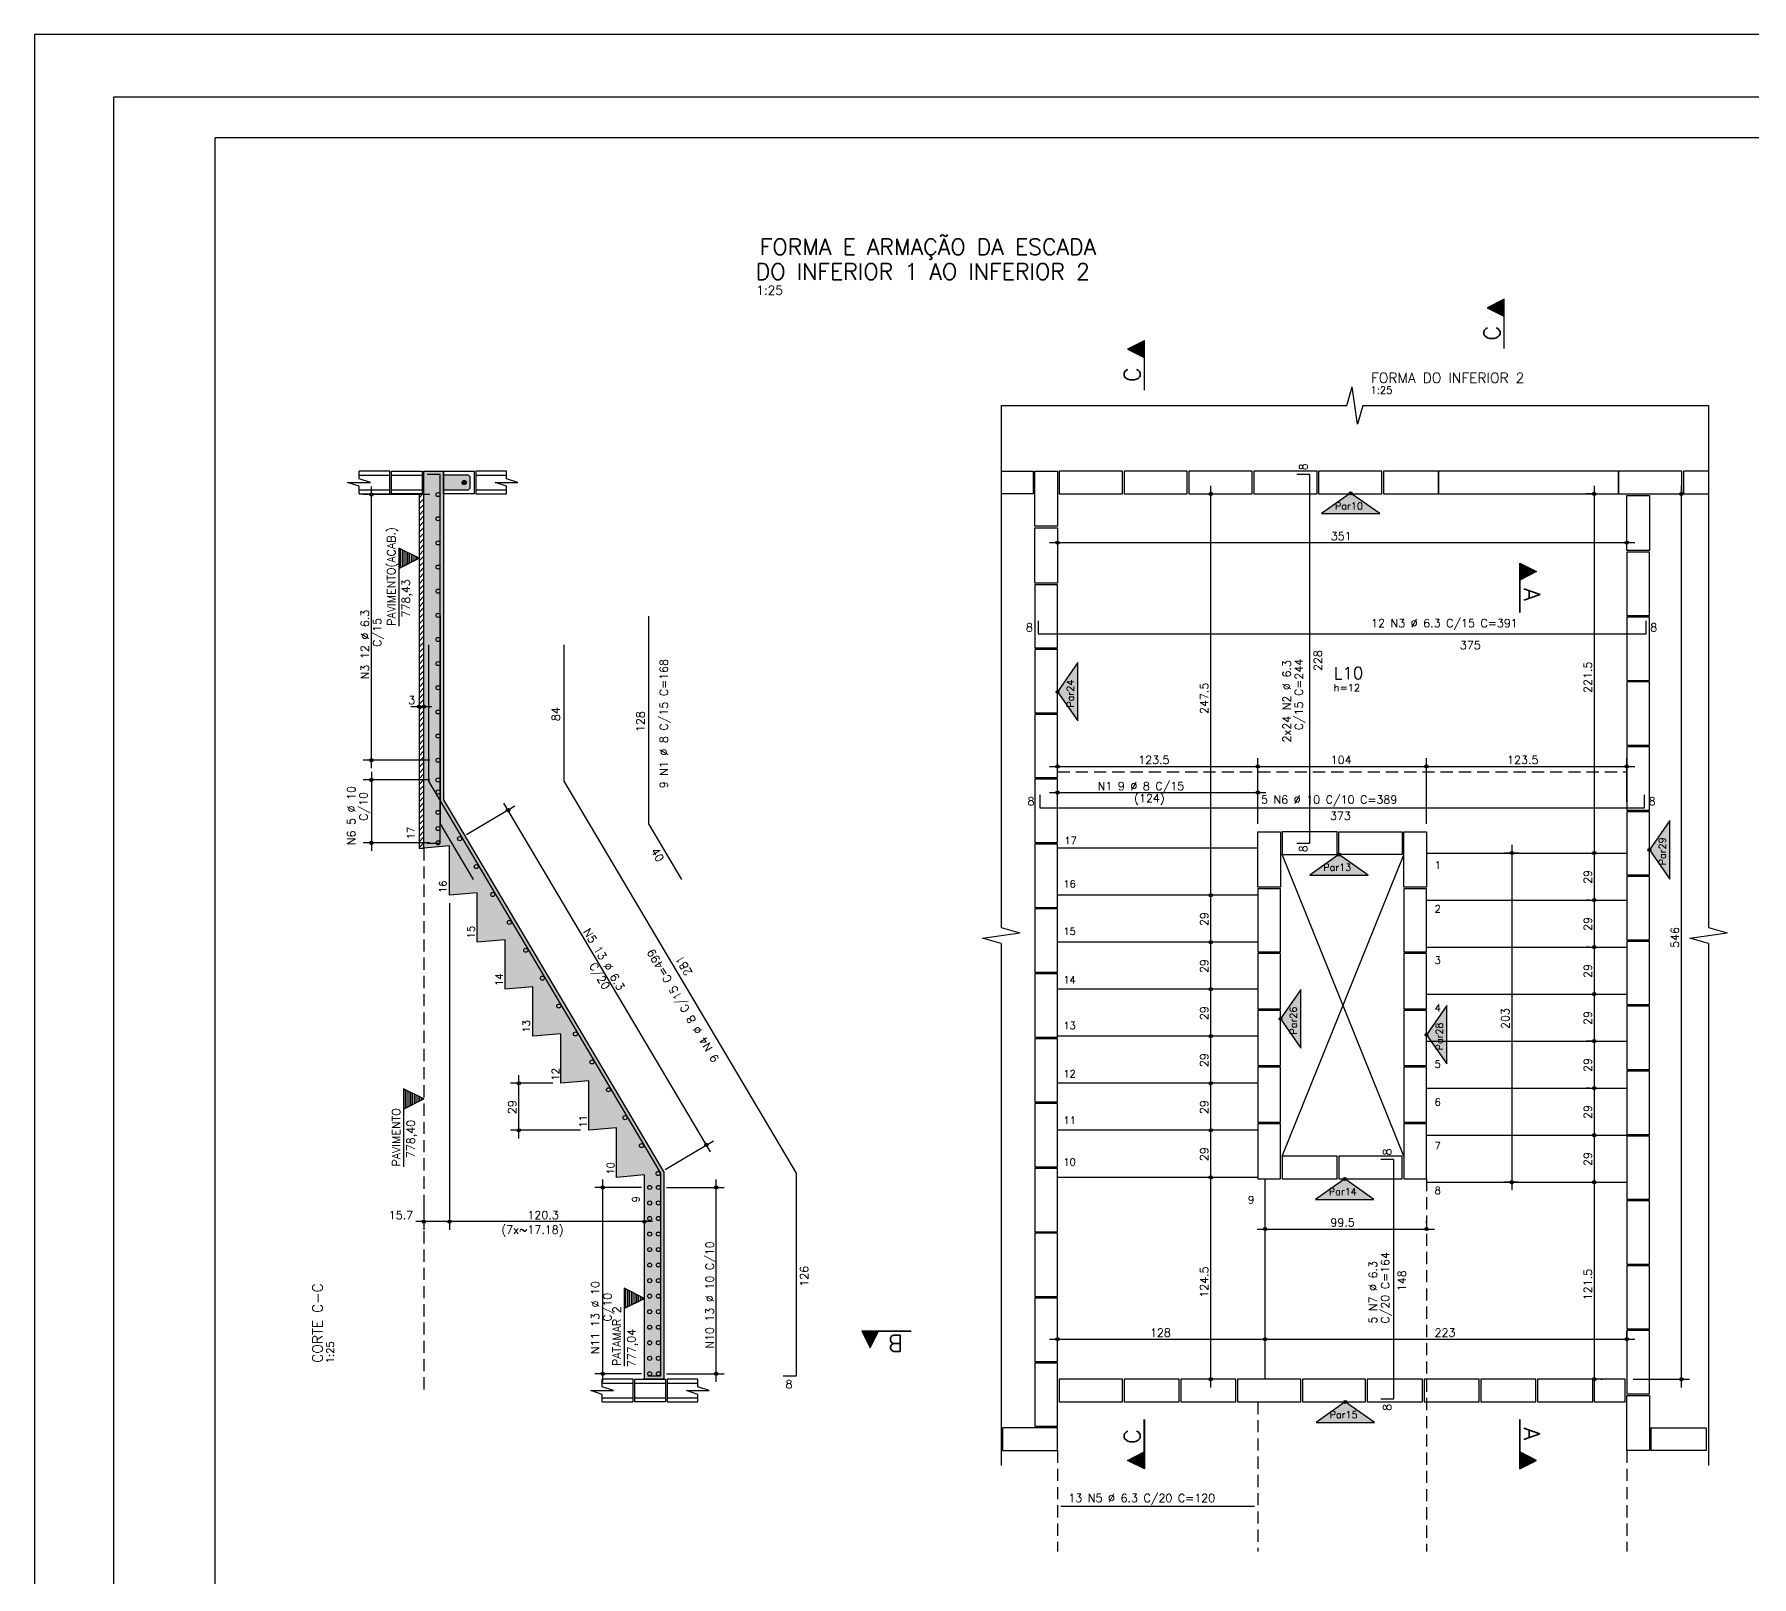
# Model space of a CAD drawing. Extents: x -2 to 121, y -2 to 61.
# Drawn here: x -1.95 to 40.41, y 22.91 to 60.95 of the extents above; entities that cross this region are included whole.
import ezdxf

# ---------------------------------------------------------------- set-up
doc = ezdxf.new("R2010")
doc.units = 0
doc.header["$MEASUREMENT"] = 0
doc.linetypes.add('ESTILO_TQS_0001', pattern=[0.45, 0.3, -0.15])
doc.linetypes.add('HIDDEN', pattern=[9.525, 6.35, -3.175])
doc.layers.get('Defpoints').update_dxf_attribs({"linetype": 'CONTINUOUS'})
for name, color, linetype in [('ARQ_FOLHA', 7, 'CONTINUOUS'), ('PENA_01', 1, 'CONTINUOUS'), ('PENA_02', 2, 'CONTINUOUS'), ('PENA_03', 3, 'CONTINUOUS'), ('PENA_04', 4, 'CONTINUOUS'), ('PENA_05', 5, 'CONTINUOUS'), ('PENA_06', 6, 'CONTINUOUS'), ('PENA_10', 253, 'CONTINUOUS'), ('PENA_23', 50, 'CONTINUOUS')]:
    doc.layers.add(name, color=color, linetype=linetype)
doc.styles.get("Standard").update_dxf_attribs({"font": 'ROMANS.SHX'})

msp = doc.modelspace()

# ---------------------------------------------------------------- linework, layer by layer
at = {"layer": 'ARQ_FOLHA', "color": 1}
for points in [[(0, 0), (118.9, 0), (118.9, 59.4), (0, 59.4)], [(2.5, 1), (117.9, 1), (117.9, 58.4), (2.5, 58.4)]]:
    msp.add_lwpolyline(points, close=True, dxfattribs=at)
at = {"layer": 'Defpoints', "color": 8, "linetype": 'HIDDEN', "ltscale": 100}
msp.add_lwpolyline([(-1.95, 60.95), (-1.95, -1.55), (120.85, -1.55), (120.85, 60.95)], close=True, dxfattribs=at)
at = {"layer": 'PENA_01', "linetype": 'Continuous'}
for p, q in [((21.895, 50.175), (22.687, 50.175)), ((22.687, 50.175), (22.687, 49.615)), ((38.727, 50.175), (38.727, 49.615)), ((39.343, 50.175), (38.727, 50.175)), ((7.808, 49.596), (6.164, 49.596)), ((6.364, 42.845), (6.364, 49.796)), ((22.687, 49.615), (21.895, 49.615)), ((27.066, 39.515), (27.066, 49.815)), ((36.486, 49.615), (36.326, 49.615)), ((36.526, 49.815), (36.526, 40.555)), ((37.327, 49.615), (38.875, 49.615)), ((38.675, 27.575), (38.675, 49.815)), ((38.727, 49.615), (39.343, 49.615)), ((23.087, 48.412), (37.527, 48.412)), ((7.538, 44.558), (7.538, 44.568)), ((7.658, 44.56), (7.658, 44.568)), ((7.338, 44.368), (7.858, 44.368)), ((7.808, 43.045), (6.164, 43.045)), ((23.087, 42.892), (28.427, 42.892)), ((23.287, 42.815), (23.287, 43.092)), ((28.027, 42.892), (32.587, 42.892)), ((28.227, 41.475), (28.227, 43.092)), ((28.227, 41.475), (28.227, 43.092)), ((32.187, 42.892), (37.527, 42.892)), ((32.387, 41.475), (32.387, 43.092)), ((32.387, 41.475), (32.387, 43.092)), ((37.327, 42.015), (37.327, 43.092)), ((7.808, 42.557), (6.164, 42.557)), ((6.364, 42.757), (6.364, 40.807)), ((23.287, 42.407), (23.287, 42.447)), ((28.227, 42.407), (28.227, 42.447)), ((14.728, 33.384), (9.631, 41.988)), ((23.087, 42.247), (28.427, 42.247)), ((8.713, 41.212), (9.905, 41.918)), ((7.808, 41.007), (6.164, 41.007)), ((34.657, 40.755), (34.292, 40.755)), ((34.492, 40.955), (34.492, 32.435)), ((36.336, 40.755), (36.326, 40.755)), ((36.336, 40.755), (36.326, 40.755)), ((36.526, 40.955), (36.526, 39.395)), ((27.066, 38.355), (27.066, 39.915)), ((8.288, 39.515), (8.288, 31.463)), ((36.402, 39.595), (36.326, 39.595)), ((36.402, 39.595), (36.326, 39.595)), ((36.526, 39.795), (36.526, 38.235)), ((27.066, 37.195), (27.066, 38.755)), ((36.526, 38.635), (36.526, 37.075)), ((36.402, 38.435), (36.326, 38.435)), ((36.402, 38.435), (36.326, 38.435)), ((27.066, 36.035), (27.066, 37.595)), ((36.526, 37.475), (36.526, 35.915)), ((36.662, 37.275), (36.726, 37.275)), ((36.662, 37.275), (36.726, 37.275)), ((27.066, 34.875), (27.066, 36.435)), ((36.529, 36.115), (36.326, 36.115)), ((36.529, 36.115), (36.326, 36.115)), ((36.526, 36.315), (36.526, 34.755)), ((9.997, 33.715), (9.997, 35.275)), ((27.066, 33.715), (27.066, 35.275)), ((10.837, 35.075), (9.797, 35.075)), ((36.415, 34.955), (36.326, 34.955)), ((36.415, 34.955), (36.326, 34.955)), ((36.526, 35.155), (36.526, 33.595)), ((8.288, 34.14), (8.288, 31.463)), ((11.524, 33.915), (9.797, 33.915)), ((27.066, 32.555), (27.066, 34.115)), ((36.526, 33.995), (36.526, 32.435)), ((13.606, 32.952), (14.798, 33.658)), ((36.713, 33.795), (36.726, 33.795)), ((36.713, 33.795), (36.726, 33.795)), ((12.071, 27.71), (12.071, 32.706)), ((14.868, 27.71), (14.868, 32.706)), ((27.066, 27.575), (27.066, 32.955)), ((34.657, 32.635), (34.292, 32.635)), ((36.526, 32.835), (36.526, 27.575)), ((36.65, 32.635), (36.726, 32.635)), ((36.65, 32.635), (36.726, 32.635)), ((7.658, 32.207), (7.658, 31.463)), ((13.028, 32.506), (11.871, 32.506)), ((13.643, 32.506), (15.068, 32.506)), ((13.098, 31.353), (13.098, 31.863)), ((8.488, 31.663), (7.458, 31.663)), ((13.298, 31.663), (8.088, 31.663)), ((28.207, 31.481), (32.587, 31.481)), ((28.407, 31.585), (28.407, 31.681)), ((32.387, 31.628), (32.387, 31.681)), ((23.287, 28.415), (23.287, 28.964)), ((28.407, 28.617), (28.407, 28.964)), ((28.407, 28.617), (28.407, 28.964)), ((37.327, 28.815), (37.327, 28.964)), ((23.087, 28.764), (28.607, 28.764)), ((28.207, 28.764), (37.527, 28.764)), ((13.028, 27.91), (11.871, 27.91)), ((13.643, 27.91), (15.068, 27.91)), ((36.687, 27.775), (36.726, 27.775)), ((37.487, 27.775), (38.875, 27.775))]:
    msp.add_line(p, q, dxfattribs=at)
at = {"layer": 'PENA_01', "linetype": 'ESTILO_TQS_0001'}
for p, q in [((23.287, 42.755), (37.327, 42.755)), ((7.658, 40.875), (7.658, 27.43)), ((32.387, 32.716), (32.387, 23.53)), ((28.227, 27.216), (28.227, 23.53)), ((23.287, 26.016), (23.287, 23.53)), ((37.327, 26.016), (37.327, 23.53))]:
    msp.add_line(p, q, dxfattribs=at)
at = {"layer": 'PENA_01', "linetype": 'Continuous'}
for points in [[(13.578, 32.886), (13.578, 27.775), (13.098, 27.775), (13.098, 32.815), (12.411, 32.755), (12.411, 33.975), (11.724, 33.915), (11.724, 35.135), (11.037, 35.075), (11.037, 36.295), (10.349, 36.235), (10.349, 37.455), (9.662, 37.395), (9.662, 38.615), (8.975, 38.555), (8.975, 39.775), (8.288, 39.715), (8.288, 40.935), (7.658, 40.875), (7.658, 50.175), (8.138, 50.175), (8.138, 42.069), (13.578, 32.886)], [(23.287, 50.175), (23.287, 48.815), (22.727, 48.815), (22.727, 50.175), (23.287, 50.175)], [(23.327, 49.615), (24.887, 49.615), (24.887, 50.175), (23.327, 50.175), (23.327, 49.615)], [(24.927, 49.615), (26.487, 49.615), (26.487, 50.175), (24.927, 50.175), (24.927, 49.615)], [(26.527, 49.615), (28.087, 49.615), (28.087, 50.175), (26.527, 50.175), (26.527, 49.615)], [(28.127, 49.615), (29.687, 49.615), (29.687, 50.175), (28.127, 50.175), (28.127, 49.615)], [(29.727, 49.615), (31.287, 49.615), (31.287, 50.175), (29.727, 50.175), (29.727, 49.615)], [(31.327, 49.615), (32.687, 49.615), (32.687, 50.175), (31.327, 50.175), (31.327, 49.615)], [(32.687, 49.615), (37.127, 49.615), (37.127, 50.175), (32.687, 50.175), (32.687, 49.615)], [(37.127, 49.615), (38.687, 49.615), (38.687, 50.175), (37.127, 50.175), (37.127, 49.615)], [(37.327, 48.215), (37.327, 49.575), (37.887, 49.575), (37.887, 48.215), (37.327, 48.215)], [(23.287, 48.775), (23.287, 47.415), (22.727, 47.415), (22.727, 48.775), (23.287, 48.775)], [(37.887, 46.615), (37.887, 48.175), (37.327, 48.175), (37.327, 46.615), (37.887, 46.615)], [(23.287, 45.815), (23.287, 47.375), (22.727, 47.375), (22.727, 45.815), (23.287, 45.815)], [(37.887, 45.015), (37.887, 46.575), (37.327, 46.575), (37.327, 45.015), (37.887, 45.015)], [(23.287, 44.215), (23.287, 45.775), (22.727, 45.775), (22.727, 44.215), (23.287, 44.215)], [(37.887, 43.415), (37.887, 44.975), (37.327, 44.975), (37.327, 43.415), (37.887, 43.415)], [(23.287, 42.615), (23.287, 44.175), (22.727, 44.175), (22.727, 42.615), (23.287, 42.615)], [(37.887, 41.815), (37.887, 43.375), (37.327, 43.375), (37.327, 41.815), (37.887, 41.815)], [(23.287, 41.015), (23.287, 42.575), (22.727, 42.575), (22.727, 41.015), (23.287, 41.015)], [(37.887, 40.215), (37.887, 41.775), (37.327, 41.775), (37.327, 40.215), (37.887, 40.215)], [(28.787, 41.275), (28.787, 39.915), (28.227, 39.915), (28.227, 41.275), (28.787, 41.275)], [(30.187, 41.275), (28.827, 41.275), (28.827, 40.715), (30.187, 40.715), (30.187, 41.275)], [(30.227, 41.275), (31.787, 41.275), (31.787, 40.715), (30.227, 40.715), (30.227, 41.275)], [(32.387, 41.275), (32.387, 39.915), (31.827, 39.915), (31.827, 41.275), (32.387, 41.275)], [(23.287, 39.415), (23.287, 40.975), (22.727, 40.975), (22.727, 39.415), (23.287, 39.415)], [(28.787, 38.315), (28.787, 39.875), (28.227, 39.875), (28.227, 38.315), (28.787, 38.315)], [(32.387, 38.315), (32.387, 39.875), (31.827, 39.875), (31.827, 38.315), (32.387, 38.315)], [(37.887, 38.615), (37.887, 40.175), (37.327, 40.175), (37.327, 38.615), (37.887, 38.615)], [(23.287, 37.815), (23.287, 39.375), (22.727, 39.375), (22.727, 37.815), (23.287, 37.815)], [(37.887, 37.015), (37.887, 38.575), (37.327, 38.575), (37.327, 37.015), (37.887, 37.015)], [(28.787, 36.915), (28.787, 38.275), (28.227, 38.275), (28.227, 36.915), (28.787, 36.915)], [(32.387, 36.915), (32.387, 38.275), (31.827, 38.275), (31.827, 36.915), (32.387, 36.915)], [(23.287, 36.215), (23.287, 37.775), (22.727, 37.775), (22.727, 36.215), (23.287, 36.215)], [(28.787, 35.515), (28.787, 36.875), (28.227, 36.875), (28.227, 35.515), (28.787, 35.515)], [(32.387, 35.515), (32.387, 36.875), (31.827, 36.875), (31.827, 35.515), (32.387, 35.515)], [(37.887, 35.415), (37.887, 36.975), (37.327, 36.975), (37.327, 35.415), (37.887, 35.415)], [(23.287, 34.615), (23.287, 36.175), (22.727, 36.175), (22.727, 34.615), (23.287, 34.615)], [(28.787, 34.115), (28.787, 35.475), (28.227, 35.475), (28.227, 34.115), (28.787, 34.115)], [(32.387, 34.115), (32.387, 35.475), (31.827, 35.475), (31.827, 34.115), (32.387, 34.115)], [(37.887, 33.815), (37.887, 35.375), (37.327, 35.375), (37.327, 33.815), (37.887, 33.815)], [(23.287, 33.015), (23.287, 34.575), (22.727, 34.575), (22.727, 33.015), (23.287, 33.015)], [(28.787, 32.715), (28.787, 34.075), (28.227, 34.075), (28.227, 32.715), (28.787, 32.715)], [(32.387, 32.715), (32.387, 34.075), (31.827, 34.075), (31.827, 32.715), (32.387, 32.715)], [(37.887, 32.215), (37.887, 33.775), (37.327, 33.775), (37.327, 32.215), (37.887, 32.215)], [(30.187, 33.275), (28.827, 33.275), (28.827, 32.715), (30.187, 32.715), (30.187, 33.275)], [(30.227, 32.715), (31.787, 32.715), (31.787, 33.275), (30.227, 33.275), (30.227, 32.715)], [(23.287, 31.415), (23.287, 32.975), (22.727, 32.975), (22.727, 31.415), (23.287, 31.415)], [(37.887, 30.615), (37.887, 32.175), (37.327, 32.175), (37.327, 30.615), (37.887, 30.615)], [(23.287, 29.815), (23.287, 31.375), (22.727, 31.375), (22.727, 29.815), (23.287, 29.815)], [(37.887, 29.015), (37.887, 30.575), (37.327, 30.575), (37.327, 29.015), (37.887, 29.015)], [(23.287, 28.215), (23.287, 29.775), (22.727, 29.775), (22.727, 28.215), (23.287, 28.215)], [(37.887, 27.415), (37.887, 28.975), (37.327, 28.975), (37.327, 27.415), (37.887, 27.415)], [(23.287, 26.615), (23.287, 28.175), (22.727, 28.175), (22.727, 26.615), (23.287, 26.615)], [(23.327, 27.215), (24.887, 27.215), (24.887, 27.775), (23.327, 27.775), (23.327, 27.215)], [(24.927, 27.215), (26.287, 27.215), (26.287, 27.775), (24.927, 27.775), (24.927, 27.215)], [(26.327, 27.215), (27.687, 27.215), (27.687, 27.775), (26.327, 27.775), (26.327, 27.215)], [(27.727, 27.215), (29.287, 27.215), (29.287, 27.775), (27.727, 27.775), (27.727, 27.215)], [(29.327, 27.215), (30.887, 27.215), (30.887, 27.775), (29.327, 27.775), (29.327, 27.215)], [(30.927, 27.215), (32.287, 27.215), (32.287, 27.775), (30.927, 27.775), (30.927, 27.215)], [(32.327, 27.215), (33.687, 27.215), (33.687, 27.775), (32.327, 27.775), (32.327, 27.215)], [(33.727, 27.215), (35.087, 27.215), (35.087, 27.775), (33.727, 27.775), (33.727, 27.215)], [(35.127, 27.215), (36.487, 27.215), (36.487, 27.775), (35.127, 27.775), (35.127, 27.215)], [(36.527, 27.215), (37.287, 27.215), (37.287, 27.775), (36.527, 27.775), (36.527, 27.215)], [(37.327, 26.015), (37.327, 27.375), (37.887, 27.375), (37.887, 26.015), (37.327, 26.015)], [(23.287, 26.575), (21.927, 26.575), (21.927, 26.015), (23.287, 26.015), (23.287, 26.575)], [(39.287, 26.015), (37.927, 26.015), (37.927, 26.575), (39.287, 26.575), (39.287, 26.015)]]:
    msp.add_lwpolyline(points, dxfattribs=at)
at = {"layer": 'PENA_02', "linetype": 'Continuous'}
for points in [[(0, 0), (118.9, 0), (118.9, 59.4), (0, 59.4), (0, 0)], [(6.058, 49.615), (6.058, 49.802), (5.778, 49.895), (6.338, 49.895), (6.058, 49.988), (6.058, 50.175)], [(9.698, 49.615), (9.698, 49.802), (9.418, 49.895), (9.978, 49.895), (9.698, 49.988), (9.698, 50.175)], [(12.058, 27.215), (12.058, 27.402), (11.778, 27.495), (12.338, 27.495), (12.058, 27.588), (12.058, 27.775)], [(14.418, 27.215), (14.418, 27.402), (14.138, 27.495), (14.698, 27.495), (14.418, 27.588), (14.418, 27.775)]]:
    msp.add_lwpolyline(points, dxfattribs=at)
for centre, radius in [((6.364, 49.596), 0.0416), ((6.364, 49.596), 0.0208), ((27.066, 49.615), 0.04), ((27.066, 49.615), 0.02), ((36.526, 49.615), 0.04), ((36.526, 49.615), 0.02), ((38.675, 49.615), 0.04), ((38.675, 49.615), 0.02), ((23.287, 48.412), 0.04), ((23.287, 48.412), 0.02), ((37.327, 48.412), 0.04), ((37.327, 48.412), 0.02), ((7.538, 44.368), 0.04), ((7.538, 44.368), 0.02), ((7.658, 44.368), 0.04), ((7.658, 44.368), 0.02), ((6.364, 43.045), 0.0416), ((6.364, 43.045), 0.0208), ((23.287, 42.892), 0.04), ((23.287, 42.892), 0.02), ((28.227, 42.892), 0.04), ((28.227, 42.892), 0.04), ((28.227, 42.892), 0.02), ((28.227, 42.892), 0.02), ((32.387, 42.892), 0.04), ((32.387, 42.892), 0.04), ((32.387, 42.892), 0.02), ((32.387, 42.892), 0.02), ((37.327, 42.892), 0.04), ((37.327, 42.892), 0.02), ((6.364, 42.557), 0.0416), ((6.364, 42.557), 0.0208), ((23.287, 42.247), 0.0416), ((23.287, 42.247), 0.0208), ((28.227, 42.247), 0.0416), ((28.227, 42.247), 0.0208), ((9.733, 41.816), 0.0416), ((9.733, 41.816), 0.0208), ((6.364, 41.007), 0.0416), ((6.364, 41.007), 0.0208), ((34.492, 40.755), 0.04), ((34.492, 40.755), 0.02), ((36.526, 40.755), 0.04), ((36.526, 40.755), 0.04), ((36.526, 40.755), 0.02), ((36.526, 40.755), 0.02), ((27.066, 39.715), 0.04), ((27.066, 39.715), 0.04), ((27.066, 39.715), 0.02), ((27.066, 39.715), 0.02), ((36.526, 39.595), 0.04), ((36.526, 39.595), 0.04), ((36.526, 39.595), 0.02), ((36.526, 39.595), 0.02), ((27.066, 38.555), 0.04), ((27.066, 38.555), 0.04), ((27.066, 38.555), 0.02), ((27.066, 38.555), 0.02), ((36.526, 38.435), 0.04), ((36.526, 38.435), 0.04), ((36.526, 38.435), 0.02), ((36.526, 38.435), 0.02), ((27.066, 37.395), 0.04), ((27.066, 37.395), 0.04), ((27.066, 37.395), 0.02), ((27.066, 37.395), 0.02), ((36.526, 37.275), 0.04), ((36.526, 37.275), 0.04), ((36.526, 37.275), 0.02), ((36.526, 37.275), 0.02), ((27.066, 36.235), 0.04), ((27.066, 36.235), 0.04), ((27.066, 36.235), 0.02), ((27.066, 36.235), 0.02), ((36.526, 36.115), 0.04), ((36.526, 36.115), 0.04), ((36.526, 36.115), 0.02), ((36.526, 36.115), 0.02), ((9.997, 35.075), 0.04), ((9.997, 35.075), 0.02), ((27.066, 35.075), 0.04), ((27.066, 35.075), 0.04), ((27.066, 35.075), 0.02), ((27.066, 35.075), 0.02), ((36.526, 34.955), 0.04), ((36.526, 34.955), 0.04), ((36.526, 34.955), 0.02), ((36.526, 34.955), 0.02), ((9.997, 33.915), 0.04), ((9.997, 33.915), 0.02), ((27.066, 33.915), 0.04), ((27.066, 33.915), 0.04), ((27.066, 33.915), 0.02), ((27.066, 33.915), 0.02), ((14.626, 33.556), 0.0416), ((14.626, 33.556), 0.0208), ((36.526, 33.795), 0.04), ((36.526, 33.795), 0.04), ((36.526, 33.795), 0.02), ((36.526, 33.795), 0.02), ((27.066, 32.755), 0.04), ((27.066, 32.755), 0.04), ((27.066, 32.755), 0.02), ((27.066, 32.755), 0.02), ((34.492, 32.635), 0.04), ((34.492, 32.635), 0.02), ((36.526, 32.635), 0.04), ((36.526, 32.635), 0.04), ((36.526, 32.635), 0.02), ((36.526, 32.635), 0.02), ((12.071, 32.506), 0.0416), ((12.071, 32.506), 0.0208), ((14.868, 32.506), 0.0416), ((14.868, 32.506), 0.0208), ((7.658, 31.663), 0.04), ((7.658, 31.663), 0.02), ((8.288, 31.663), 0.04), ((8.288, 31.663), 0.04), ((8.288, 31.663), 0.02), ((8.288, 31.663), 0.02), ((13.098, 31.663), 0.04), ((13.098, 31.663), 0.02), ((28.407, 31.481), 0.04), ((28.407, 31.481), 0.02), ((32.387, 31.481), 0.04), ((32.387, 31.481), 0.02), ((23.287, 28.764), 0.04), ((28.407, 28.764), 0.04), ((28.407, 28.764), 0.04), ((37.327, 28.764), 0.04), ((23.287, 28.764), 0.02), ((28.407, 28.764), 0.02), ((28.407, 28.764), 0.02), ((37.327, 28.764), 0.02), ((12.071, 27.91), 0.0416), ((12.071, 27.91), 0.0208), ((14.868, 27.91), 0.0416), ((14.868, 27.91), 0.0208), ((27.066, 27.775), 0.04), ((27.066, 27.775), 0.02), ((36.526, 27.775), 0.04), ((36.526, 27.775), 0.02), ((38.675, 27.775), 0.04), ((38.675, 27.775), 0.02)]:
    msp.add_circle(centre, radius, dxfattribs=at)
at = {"layer": 'PENA_03', "linetype": 'Continuous'}
for p, q in [((30.419, 51.793), (30.552, 52.255)), ((30.685, 51.331), (30.552, 52.255)), ((21.895, 51.793), (30.419, 51.793)), ((21.895, 51.793), (21.895, 38.92)), ((30.819, 51.793), (30.685, 51.331)), ((30.819, 51.793), (39.343, 51.793)), ((39.343, 51.793), (39.343, 38.92)), ((6.818, 50.175), (6.058, 50.175)), ((6.058, 50.075), (6.818, 50.075)), ((6.818, 49.615), (6.818, 50.175)), ((6.858, 50.075), (7.618, 50.075)), ((9.698, 50.175), (8.938, 50.175)), ((8.938, 50.175), (8.938, 49.615)), ((8.938, 50.075), (9.698, 50.075)), ((6.058, 49.715), (6.818, 49.715)), ((6.058, 49.615), (6.818, 49.615)), ((6.858, 49.715), (7.618, 49.715)), ((7.538, 49.517), (7.636, 49.615)), ((7.658, 49.615), (7.538, 49.615)), ((8.938, 49.715), (9.698, 49.715)), ((8.938, 49.615), (9.698, 49.615)), ((7.538, 49.375), (7.658, 49.495)), ((7.538, 49.234), (7.658, 49.354)), ((7.538, 49.093), (7.658, 49.213)), ((7.538, 48.951), (7.658, 49.071)), ((7.538, 48.81), (7.658, 48.93)), ((7.538, 48.668), (7.658, 48.788)), ((7.538, 48.527), (7.658, 48.647)), ((7.538, 48.385), (7.658, 48.505)), ((7.538, 48.244), (7.658, 48.364)), ((7.038, 48.275), (7.038, 46.355)), ((7.538, 48.025), (7.038, 48.275)), ((7.538, 48.025), (7.038, 47.775)), ((7.083, 47.797), (7.083, 48.253)), ((7.127, 47.819), (7.127, 48.23)), ((7.172, 47.842), (7.172, 48.208)), ((7.217, 47.864), (7.217, 48.186)), ((7.261, 47.886), (7.261, 48.163)), ((7.306, 47.909), (7.306, 48.141)), ((7.35, 47.931), (7.35, 48.119)), ((7.395, 47.953), (7.395, 48.096)), ((7.439, 47.976), (7.439, 48.074)), ((7.484, 47.998), (7.484, 48.052)), ((7.538, 48.103), (7.658, 48.223)), ((7.538, 47.961), (7.658, 48.081)), ((7.538, 47.82), (7.658, 47.94)), ((7.538, 47.678), (7.658, 47.798)), ((7.538, 47.537), (7.658, 47.657)), ((7.538, 47.395), (7.658, 47.515)), ((7.538, 47.254), (7.658, 47.374)), ((7.538, 47.113), (7.658, 47.233)), ((7.538, 46.971), (7.658, 47.091)), ((7.538, 46.83), (7.658, 46.95)), ((7.538, 46.688), (7.658, 46.808)), ((7.538, 46.547), (7.658, 46.667)), ((7.538, 46.406), (7.658, 46.526)), ((7.538, 46.264), (7.658, 46.384)), ((7.538, 46.123), (7.658, 46.243)), ((7.538, 45.981), (7.658, 46.101)), ((7.538, 45.84), (7.658, 45.96)), ((7.538, 45.698), (7.658, 45.818)), ((7.538, 45.557), (7.658, 45.677)), ((7.538, 45.416), (7.658, 45.536)), ((7.538, 45.274), (7.658, 45.394)), ((7.538, 45.133), (7.658, 45.253)), ((7.538, 44.991), (7.658, 45.111)), ((7.538, 44.85), (7.658, 44.97)), ((7.538, 44.708), (7.658, 44.828)), ((7.538, 44.567), (7.658, 44.687)), ((7.538, 44.426), (7.658, 44.546)), ((7.538, 44.284), (7.658, 44.404)), ((7.538, 44.143), (7.658, 44.263)), ((7.538, 44.001), (7.658, 44.121)), ((7.538, 43.86), (7.658, 43.98)), ((7.538, 43.719), (7.658, 43.839)), ((7.538, 43.577), (7.658, 43.697)), ((7.538, 43.436), (7.658, 43.556)), ((7.538, 43.294), (7.658, 43.414)), ((7.538, 43.153), (7.658, 43.273)), ((7.538, 43.011), (7.658, 43.131)), ((7.538, 42.87), (7.658, 42.99)), ((7.538, 42.729), (7.658, 42.849)), ((7.538, 42.587), (7.658, 42.707)), ((7.538, 42.446), (7.658, 42.566)), ((7.538, 42.304), (7.658, 42.424)), ((7.538, 42.163), (7.658, 42.283)), ((7.538, 42.021), (7.658, 42.141)), ((7.538, 41.88), (7.658, 42)), ((7.538, 41.739), (7.658, 41.859)), ((7.538, 41.597), (7.658, 41.717)), ((7.538, 41.456), (7.658, 41.576)), ((7.538, 41.314), (7.658, 41.434)), ((7.538, 41.173), (7.658, 41.293)), ((7.538, 41.032), (7.658, 41.152)), ((7.538, 40.89), (7.658, 41.01)), ((28.227, 40.875), (23.287, 40.875)), ((31.827, 33.275), (28.827, 40.715)), ((28.827, 33.275), (31.827, 40.714)), ((32.387, 40.755), (37.327, 40.755)), ((28.227, 39.715), (23.287, 39.715)), ((32.387, 39.595), (37.327, 39.595)), ((21.433, 38.653), (22.357, 38.787)), ((21.895, 38.52), (21.433, 38.653)), ((21.895, 38.92), (22.357, 38.787)), ((28.227, 38.555), (23.287, 38.555)), ((38.881, 38.653), (39.804, 38.787)), ((39.343, 38.52), (38.881, 38.653)), ((39.343, 38.92), (39.804, 38.787)), ((21.895, 38.52), (21.895, 25.647)), ((32.387, 38.435), (37.327, 38.435)), ((39.343, 38.52), (39.343, 25.647)), ((28.227, 37.395), (23.287, 37.395)), ((32.387, 37.275), (37.327, 37.275)), ((28.227, 36.235), (23.287, 36.235)), ((32.387, 36.115), (37.327, 36.115)), ((7.158, 34.938), (7.158, 33.018)), ((7.658, 34.688), (7.158, 34.938)), ((7.203, 34.461), (7.203, 34.916)), ((7.247, 34.483), (7.247, 34.894)), ((7.292, 34.505), (7.292, 34.872)), ((7.337, 34.528), (7.337, 34.849)), ((7.381, 34.55), (7.381, 34.827)), ((7.426, 34.572), (7.426, 34.805)), ((7.47, 34.594), (7.47, 34.782)), ((7.515, 34.617), (7.515, 34.76)), ((7.559, 34.639), (7.559, 34.738)), ((28.227, 35.075), (23.287, 35.075)), ((32.387, 34.955), (37.327, 34.955)), ((7.658, 34.688), (7.158, 34.438)), ((7.604, 34.661), (7.604, 34.715)), ((28.227, 33.915), (23.287, 33.915)), ((32.387, 33.795), (37.327, 33.795)), ((28.227, 32.755), (23.287, 32.755)), ((28.407, 27.776), (28.407, 32.716)), ((32.387, 32.635), (37.327, 32.635)), ((12.598, 30.018), (12.598, 28.098)), ((13.098, 29.768), (12.598, 30.018)), ((13.098, 29.768), (12.598, 29.518)), ((12.643, 29.54), (12.643, 29.996)), ((12.687, 29.562), (12.687, 29.973)), ((12.732, 29.585), (12.732, 29.951)), ((12.777, 29.607), (12.777, 29.929)), ((12.821, 29.629), (12.821, 29.906)), ((12.866, 29.652), (12.866, 29.884)), ((12.91, 29.674), (12.91, 29.862)), ((12.955, 29.696), (12.955, 29.84)), ((12.999, 29.719), (12.999, 29.817)), ((13.044, 29.741), (13.044, 29.795)), ((12.818, 27.775), (12.058, 27.775)), ((12.058, 27.675), (12.818, 27.675)), ((12.818, 27.215), (12.818, 27.775)), ((12.858, 27.675), (13.618, 27.675)), ((14.418, 27.775), (13.658, 27.775)), ((13.658, 27.775), (13.658, 27.215)), ((13.658, 27.675), (14.418, 27.675)), ((12.058, 27.315), (12.818, 27.315)), ((12.058, 27.215), (12.818, 27.215)), ((12.858, 27.315), (13.618, 27.315)), ((13.658, 27.315), (14.418, 27.315)), ((13.658, 27.215), (14.418, 27.215))]:
    msp.add_line(p, q, dxfattribs=at)
for points in [[(34.299, 54.412), (33.89, 54.207), (34.299, 54.003), (34.299, 54.412)], [(25.427, 53.386), (25.018, 53.182), (25.427, 52.977), (25.427, 53.386)], [(7.618, 50.175), (7.618, 49.615), (6.858, 49.615), (6.858, 50.175), (7.618, 50.175)], [(8.898, 50.175), (8.898, 49.615), (8.138, 49.615), (8.138, 50.175), (8.898, 50.175)], [(8.138, 49.715), (8.758, 49.715), (8.798, 49.755), (8.798, 50.035), (8.758, 50.075), (8.138, 50.075)], [(7.658, 49.615), (7.538, 49.615), (7.538, 40.875), (7.658, 40.875), (7.658, 49.615)], [(8.652, 49.843), (8.641, 49.844), (8.631, 49.847), (8.622, 49.852), (8.615, 49.859), (8.608, 49.868), (8.604, 49.877), (8.602, 49.887), (8.602, 49.898), (8.604, 49.908), (8.608, 49.918), (8.615, 49.926), (8.622, 49.933), (8.631, 49.938), (8.641, 49.941), (8.652, 49.943), (8.662, 49.941), (8.672, 49.938), (8.681, 49.933), (8.689, 49.926), (8.695, 49.918), (8.699, 49.908), (8.701, 49.898), (8.701, 49.887), (8.699, 49.877), (8.695, 49.868), (8.689, 49.859), (8.681, 49.852), (8.672, 49.847), (8.662, 49.844), (8.652, 49.843)], [(7.038, 47.775), (7.538, 48.025), (7.038, 48.275), (7.038, 47.775)], [(34.691, 47.901), (35.1, 47.696), (34.691, 47.492), (34.691, 47.901)], [(7.158, 34.438), (7.658, 34.688), (7.158, 34.938), (7.158, 34.438)], [(12.598, 29.518), (13.098, 29.768), (12.598, 30.018), (12.598, 29.518)], [(18.463, 28.961), (18.667, 28.552), (18.872, 28.961), (18.463, 28.961)], [(13.618, 27.775), (13.618, 27.215), (12.858, 27.215), (12.858, 27.775), (13.618, 27.775)], [(25.427, 25.57), (25.018, 25.774), (25.427, 25.979), (25.427, 25.57)], [(34.689, 25.57), (35.098, 25.774), (34.689, 25.979), (34.689, 25.57)]]:
    msp.add_lwpolyline(points, dxfattribs=at)
for centre in [(8.008, 49.596), (8.652, 49.893), (8.008, 49.001), (8.008, 48.405), (8.008, 47.81), (8.008, 47.214), (8.008, 46.618), (8.008, 46.023), (8.008, 45.427), (8.008, 44.832), (8.008, 44.236), (8.008, 43.64), (8.008, 43.045), (8.008, 42.557), (8.008, 42.261), (8.008, 41.757), (8.008, 41.357), (8.541, 41.11), (8.008, 41.007), (8.949, 40.421), (9.356, 39.733), (9.764, 39.045), (10.172, 38.357), (10.58, 37.668), (10.987, 36.98), (11.395, 36.292), (11.803, 35.603), (12.211, 34.915), (12.619, 34.227), (13.026, 33.539), (13.434, 32.85), (13.228, 32.506), (13.443, 32.506), (13.228, 32.123), (13.228, 31.74), (13.443, 32.123), (13.443, 31.74), (13.228, 31.357), (13.443, 31.357), (13.228, 30.974), (13.443, 30.974), (13.228, 30.59), (13.443, 30.59), (13.228, 30.207), (13.443, 30.208), (13.228, 29.824), (13.443, 29.824), (13.228, 29.441), (13.443, 29.442), (13.228, 29.058), (13.443, 29.058), (13.228, 28.674), (13.443, 28.676), (13.228, 28.291), (13.228, 27.91), (13.443, 28.291), (13.443, 27.91)]:
    msp.add_circle(centre, 0.05, dxfattribs=at)
for points in [[(8.652, 49.843), (8.602, 49.898), (8.604, 49.908)], [(8.652, 49.843), (8.602, 49.887), (8.602, 49.898)], [(8.652, 49.843), (8.604, 49.877), (8.602, 49.887)], [(8.652, 49.843), (8.604, 49.908), (8.608, 49.918)], [(8.652, 49.843), (8.608, 49.868), (8.604, 49.877)], [(8.652, 49.843), (8.608, 49.918), (8.615, 49.926)], [(8.652, 49.843), (8.615, 49.859), (8.608, 49.868)], [(8.652, 49.843), (8.615, 49.926), (8.622, 49.933)], [(8.652, 49.843), (8.622, 49.852), (8.615, 49.859)], [(8.652, 49.843), (8.622, 49.933), (8.631, 49.938)], [(8.652, 49.843), (8.631, 49.847), (8.622, 49.852)], [(8.652, 49.843), (8.631, 49.938), (8.641, 49.941)], [(8.652, 49.843), (8.641, 49.844), (8.631, 49.847)], [(8.652, 49.843), (8.641, 49.941), (8.652, 49.943)], [(8.652, 49.843), (8.652, 49.943), (8.662, 49.941)], [(8.652, 49.843), (8.662, 49.941), (8.672, 49.938)], [(8.652, 49.843), (8.672, 49.938), (8.681, 49.933)], [(8.652, 49.843), (8.681, 49.933), (8.689, 49.926)], [(8.652, 49.843), (8.689, 49.926), (8.695, 49.918)], [(8.652, 49.843), (8.695, 49.918), (8.699, 49.908)], [(8.652, 49.843), (8.699, 49.908), (8.701, 49.898)], [(8.652, 49.843), (8.701, 49.898), (8.701, 49.887)], [(8.652, 49.843), (8.701, 49.887), (8.699, 49.877)], [(8.652, 49.843), (8.699, 49.877), (8.695, 49.868)], [(8.652, 49.843), (8.695, 49.868), (8.689, 49.859)], [(8.652, 49.843), (8.689, 49.859), (8.681, 49.852)], [(8.652, 49.843), (8.681, 49.852), (8.672, 49.847)], [(8.652, 49.843), (8.672, 49.847), (8.662, 49.844)], [(8.652, 49.843), (8.662, 49.844), (8.652, 49.843)]]:
    msp.add_solid(points, dxfattribs=at)
at = {"layer": 'PENA_04', "linetype": 'Continuous'}
for p, q in [((34.301, 54.415), (33.886, 54.207)), ((34.299, 54.412), (33.89, 54.207)), ((33.918, 54.221), (33.918, 54.193)), ((33.95, 54.237), (33.95, 54.177)), ((33.982, 54.253), (33.982, 54.161)), ((34.014, 54.269), (34.014, 54.145)), ((34.045, 54.285), (34.045, 54.129)), ((34.078, 54.301), (34.077, 54.114)), ((34.109, 54.317), (34.109, 54.098)), ((34.141, 54.333), (34.141, 54.082)), ((34.173, 54.349), (34.173, 54.066)), ((34.205, 54.365), (34.205, 54.05)), ((34.237, 54.381), (34.237, 54.034)), ((34.269, 54.397), (34.269, 54.018)), ((34.299, 54.412), (34.299, 53.199)), ((34.301, 53.199), (34.301, 54.415)), ((33.886, 54.207), (34.299, 54.001)), ((33.89, 54.207), (34.299, 54.003)), ((25.429, 53.389), (25.014, 53.182)), ((25.427, 53.386), (25.018, 53.182)), ((25.397, 53.371), (25.397, 52.992)), ((25.427, 53.386), (25.427, 52.173)), ((25.429, 52.173), (25.429, 53.389)), ((25.014, 53.182), (25.427, 52.975)), ((25.018, 53.182), (25.427, 52.977)), ((25.046, 53.196), (25.046, 53.168)), ((25.078, 53.211), (25.078, 53.152)), ((25.11, 53.227), (25.11, 53.136)), ((25.142, 53.243), (25.142, 53.12)), ((25.174, 53.259), (25.174, 53.104)), ((25.206, 53.275), (25.206, 53.088)), ((25.238, 53.291), (25.238, 53.072)), ((25.27, 53.307), (25.27, 53.056)), ((25.302, 53.323), (25.302, 53.04)), ((25.333, 53.339), (25.333, 53.024)), ((25.365, 53.355), (25.365, 53.008)), ((34.689, 46.688), (34.689, 47.904)), ((34.689, 47.904), (35.104, 47.696)), ((34.691, 47.901), (34.691, 46.688)), ((34.691, 47.901), (35.1, 47.696)), ((34.721, 47.886), (34.721, 47.507)), ((34.753, 47.87), (34.753, 47.523)), ((35.1, 47.696), (34.691, 47.492)), ((35.104, 47.696), (34.691, 47.49)), ((34.785, 47.854), (34.785, 47.539)), ((34.817, 47.838), (34.817, 47.554)), ((34.849, 47.822), (34.849, 47.57)), ((34.881, 47.806), (34.881, 47.586)), ((34.912, 47.79), (34.913, 47.602)), ((34.944, 47.774), (34.944, 47.618)), ((34.976, 47.758), (34.976, 47.634)), ((35.008, 47.742), (35.008, 47.65)), ((35.04, 47.726), (35.04, 47.666)), ((35.072, 47.71), (35.072, 47.682)), ((19.676, 28.963), (18.46, 28.963)), ((18.46, 28.963), (18.667, 28.548)), ((18.463, 28.961), (19.676, 28.961)), ((18.463, 28.961), (18.667, 28.552)), ((18.478, 28.931), (18.857, 28.931)), ((18.494, 28.899), (18.841, 28.899)), ((18.51, 28.867), (18.825, 28.867)), ((18.526, 28.835), (18.809, 28.835)), ((18.542, 28.803), (18.793, 28.803)), ((18.667, 28.552), (18.872, 28.961)), ((18.667, 28.548), (18.874, 28.961)), ((18.558, 28.771), (18.777, 28.771)), ((18.573, 28.74), (18.761, 28.74)), ((18.59, 28.708), (18.745, 28.708)), ((18.605, 28.676), (18.729, 28.676)), ((18.621, 28.644), (18.713, 28.644)), ((18.637, 28.612), (18.697, 28.612)), ((18.653, 28.58), (18.681, 28.58)), ((25.427, 25.57), (25.427, 26.783)), ((25.429, 26.783), (25.429, 25.567)), ((34.687, 26.783), (34.687, 25.567)), ((34.689, 25.57), (34.689, 26.783)), ((25.014, 25.774), (25.427, 25.981)), ((25.018, 25.774), (25.427, 25.979)), ((25.174, 25.696), (25.174, 25.852)), ((25.206, 25.68), (25.206, 25.868)), ((25.238, 25.664), (25.238, 25.884)), ((25.27, 25.649), (25.27, 25.9)), ((25.302, 25.633), (25.302, 25.916)), ((25.333, 25.617), (25.333, 25.932)), ((25.365, 25.601), (25.365, 25.948)), ((25.397, 25.585), (25.397, 25.964)), ((35.102, 25.774), (34.689, 25.981)), ((35.098, 25.774), (34.689, 25.979)), ((34.719, 25.585), (34.719, 25.964)), ((34.751, 25.601), (34.751, 25.948)), ((34.783, 25.617), (34.783, 25.932)), ((34.815, 25.633), (34.815, 25.916)), ((34.847, 25.649), (34.847, 25.9)), ((34.879, 25.664), (34.879, 25.884)), ((34.911, 25.68), (34.911, 25.868)), ((34.943, 25.696), (34.943, 25.852)), ((25.429, 25.567), (25.014, 25.774)), ((25.427, 25.57), (25.018, 25.774)), ((25.046, 25.76), (25.046, 25.788)), ((25.078, 25.744), (25.078, 25.804)), ((25.11, 25.728), (25.11, 25.82)), ((25.142, 25.712), (25.142, 25.836)), ((34.687, 25.567), (35.102, 25.774)), ((34.689, 25.57), (35.098, 25.774)), ((34.975, 25.712), (34.975, 25.836)), ((35.007, 25.728), (35.007, 25.82)), ((35.038, 25.744), (35.038, 25.804)), ((35.07, 25.76), (35.07, 25.788))]:
    msp.add_line(p, q, dxfattribs=at)
at = {"layer": 'PENA_05', "linetype": 'Continuous'}
for p, q in [((8.058, 50.095), (7.738, 50.095)), ((8.058, 40.995), (8.058, 50.095)), ((29.51, 50.095), (29.19, 50.095)), ((29.51, 40.995), (29.51, 50.095)), ((8.058, 46.598), (8.058, 41.478)), ((13.199, 46.598), (13.199, 41.478)), ((22.807, 46.482), (22.807, 46.162)), ((37.807, 46.162), (37.807, 46.482)), ((7.77, 45.889), (7.77, 42.529)), ((11.111, 45.889), (11.111, 42.529)), ((22.807, 46.162), (37.807, 46.162)), ((7.77, 42.529), (13.498, 32.86)), ((11.111, 42.529), (16.839, 32.86)), ((22.847, 42.193), (22.847, 41.873)), ((37.767, 41.873), (37.767, 42.193)), ((22.847, 41.873), (37.767, 41.873)), ((8.058, 41.478), (8.874, 40.101)), ((13.199, 41.478), (14.014, 40.101)), ((7.738, 40.995), (8.058, 40.995)), ((29.19, 40.995), (29.51, 40.995)), ((31.579, 33.195), (31.259, 33.195)), ((31.579, 27.295), (31.579, 33.195)), ((13.498, 32.86), (13.498, 27.855)), ((16.839, 32.86), (16.839, 27.855)), ((13.498, 27.855), (13.178, 27.855)), ((16.839, 27.855), (16.519, 27.855)), ((31.259, 27.295), (31.579, 27.295)), ((23.367, 24.645), (28.147, 24.645))]:
    msp.add_line(p, q, dxfattribs=at)
at = {"layer": 'PENA_10', "linetype": 'Continuous'}
for points in [[(7.658, 50.175), (8.138, 50.175), (7.658, 40.875)], [(8.138, 50.175), (8.138, 42.069), (7.658, 40.875)], [(8.138, 50.075), (8.138, 49.715), (8.758, 49.715)], [(8.138, 50.075), (8.758, 49.715), (8.798, 49.755)], [(8.138, 50.075), (8.798, 49.755), (8.798, 50.035)], [(8.138, 50.075), (8.798, 50.035), (8.758, 50.075)], [(8.138, 50.075), (8.758, 50.075), (8.138, 50.075)], [(7.658, 40.875), (8.138, 42.069), (8.288, 40.935)], [(8.138, 42.069), (13.578, 32.886), (8.288, 40.935)], [(8.288, 39.715), (8.288, 40.935), (8.975, 39.775)], [(8.288, 40.935), (13.578, 32.886), (8.975, 39.775)], [(8.975, 39.775), (13.578, 32.886), (9.662, 38.615)], [(9.662, 38.615), (8.975, 38.555), (8.975, 39.775)], [(13.578, 32.886), (10.349, 37.455), (9.662, 38.615)], [(9.662, 38.615), (10.349, 37.455), (9.662, 37.395)], [(10.349, 37.455), (11.037, 36.295), (10.349, 36.235)], [(13.578, 32.886), (11.037, 36.295), (10.349, 37.455)], [(13.578, 32.886), (11.724, 35.135), (11.037, 36.295)], [(11.724, 35.135), (11.037, 35.075), (11.037, 36.295)], [(12.411, 33.975), (11.724, 35.135), (13.578, 32.886)], [(12.411, 33.975), (11.724, 33.915), (11.724, 35.135)], [(13.098, 32.815), (12.411, 32.755), (12.411, 33.975)], [(13.098, 32.815), (12.411, 33.975), (13.578, 32.886)], [(13.098, 32.815), (13.578, 32.886), (13.578, 27.775)], [(13.098, 32.815), (13.578, 27.775), (13.098, 27.775)]]:
    msp.add_solid(points, dxfattribs=at)
at = {"layer": 'PENA_23', "linetype": 'Continuous'}
for points in [[(31.237, 49.127), (30.517, 49.631), (29.797, 49.127), (31.237, 49.127)], [(23.791, 45.454), (23.287, 44.734), (23.791, 44.014), (23.791, 45.454)], [(38.391, 41.554), (37.887, 40.834), (38.391, 40.114), (38.391, 41.554)], [(30.947, 40.211), (30.227, 40.715), (29.507, 40.211), (30.947, 40.211)], [(29.291, 37.385), (28.787, 36.665), (29.291, 35.945), (29.291, 37.385)], [(32.891, 36.992), (32.387, 36.272), (32.891, 35.552), (32.891, 36.992)], [(31.09, 32.211), (30.37, 32.715), (29.65, 32.211), (31.09, 32.211)], [(31.104, 26.711), (30.384, 27.215), (29.664, 26.711), (31.104, 26.711)]]:
    msp.add_lwpolyline(points, dxfattribs=at)
for centre in [(30.517, 49.631), (23.287, 44.734), (30.227, 40.715), (37.887, 40.834), (28.787, 36.665), (32.387, 36.272), (30.37, 32.715), (30.384, 27.215)]:
    msp.add_circle(centre, 0.036, dxfattribs=at)
for points in [[(31.237, 49.127), (30.517, 49.631), (29.797, 49.127)], [(30.553, 49.631), (30.499, 49.662), (30.483, 49.643)], [(30.553, 49.631), (30.483, 49.643), (30.483, 49.618)], [(30.553, 49.631), (30.483, 49.618), (30.499, 49.6)], [(30.553, 49.631), (30.523, 49.666), (30.499, 49.662)], [(30.553, 49.631), (30.499, 49.6), (30.523, 49.595)], [(30.553, 49.631), (30.544, 49.654), (30.523, 49.666)], [(30.553, 49.631), (30.523, 49.595), (30.544, 49.608)], [(30.553, 49.631), (30.544, 49.608), (30.553, 49.631)], [(31.237, 49.127), (29.797, 49.127), (31.237, 49.127)], [(23.791, 45.454), (23.287, 44.734), (23.791, 44.014)], [(23.791, 45.454), (23.791, 44.014), (23.791, 45.454)], [(23.323, 44.734), (23.269, 44.765), (23.254, 44.746)], [(23.323, 44.734), (23.254, 44.746), (23.254, 44.721)], [(23.323, 44.734), (23.254, 44.721), (23.269, 44.702)], [(23.323, 44.734), (23.294, 44.769), (23.269, 44.765)], [(23.323, 44.734), (23.269, 44.702), (23.294, 44.698)], [(23.323, 44.734), (23.315, 44.757), (23.294, 44.769)], [(23.323, 44.734), (23.294, 44.698), (23.315, 44.711)], [(23.323, 44.734), (23.315, 44.711), (23.323, 44.734)], [(38.391, 41.554), (37.887, 40.834), (38.391, 40.114)], [(38.391, 41.554), (38.391, 40.114), (38.391, 41.554)], [(30.947, 40.211), (30.227, 40.715), (29.507, 40.211)], [(30.263, 40.715), (30.209, 40.746), (30.194, 40.727)], [(30.263, 40.715), (30.194, 40.727), (30.194, 40.703)], [(30.263, 40.715), (30.194, 40.703), (30.209, 40.684)], [(30.263, 40.715), (30.234, 40.75), (30.209, 40.746)], [(30.263, 40.715), (30.209, 40.684), (30.234, 40.679)], [(30.263, 40.715), (30.255, 40.738), (30.234, 40.75)], [(30.263, 40.715), (30.234, 40.679), (30.255, 40.692)], [(30.263, 40.715), (30.255, 40.692), (30.263, 40.715)], [(37.923, 40.834), (37.869, 40.865), (37.854, 40.846)], [(37.923, 40.834), (37.854, 40.846), (37.854, 40.821)], [(37.923, 40.834), (37.854, 40.821), (37.869, 40.802)], [(37.923, 40.834), (37.894, 40.869), (37.869, 40.865)], [(37.923, 40.834), (37.869, 40.802), (37.894, 40.798)], [(37.923, 40.834), (37.915, 40.857), (37.894, 40.869)], [(37.923, 40.834), (37.894, 40.798), (37.915, 40.81)], [(37.923, 40.834), (37.915, 40.81), (37.923, 40.834)], [(30.947, 40.211), (29.507, 40.211), (30.947, 40.211)], [(29.291, 37.385), (28.787, 36.665), (29.291, 35.945)], [(29.291, 37.385), (29.291, 35.945), (29.291, 37.385)], [(32.891, 36.992), (32.387, 36.272), (32.891, 35.552)], [(32.891, 36.992), (32.891, 35.552), (32.891, 36.992)], [(28.823, 36.665), (28.769, 36.696), (28.754, 36.677)], [(28.823, 36.665), (28.754, 36.677), (28.754, 36.652)], [(28.823, 36.665), (28.754, 36.652), (28.769, 36.633)], [(28.823, 36.665), (28.794, 36.7), (28.769, 36.696)], [(28.823, 36.665), (28.769, 36.633), (28.794, 36.629)], [(28.823, 36.665), (28.815, 36.688), (28.794, 36.7)], [(28.823, 36.665), (28.794, 36.629), (28.815, 36.642)], [(28.823, 36.665), (28.815, 36.642), (28.823, 36.665)], [(32.423, 36.272), (32.369, 36.303), (32.354, 36.284)], [(32.423, 36.272), (32.354, 36.284), (32.354, 36.26)], [(32.423, 36.272), (32.354, 36.26), (32.369, 36.241)], [(32.423, 36.272), (32.394, 36.307), (32.369, 36.303)], [(32.423, 36.272), (32.369, 36.241), (32.394, 36.236)], [(32.423, 36.272), (32.415, 36.295), (32.394, 36.307)], [(32.423, 36.272), (32.394, 36.236), (32.415, 36.249)], [(32.423, 36.272), (32.415, 36.249), (32.423, 36.272)], [(31.09, 32.211), (30.37, 32.715), (29.65, 32.211)], [(30.406, 32.715), (30.352, 32.746), (30.336, 32.727)], [(30.406, 32.715), (30.336, 32.727), (30.336, 32.703)], [(30.406, 32.715), (30.336, 32.703), (30.352, 32.684)], [(30.406, 32.715), (30.376, 32.75), (30.352, 32.746)], [(30.406, 32.715), (30.352, 32.684), (30.376, 32.679)], [(30.406, 32.715), (30.397, 32.738), (30.376, 32.75)], [(30.406, 32.715), (30.376, 32.679), (30.397, 32.692)], [(30.406, 32.715), (30.397, 32.692), (30.406, 32.715)], [(31.09, 32.211), (29.65, 32.211), (31.09, 32.211)], [(31.104, 26.711), (30.384, 27.215), (29.664, 26.711)], [(30.42, 27.215), (30.366, 27.246), (30.351, 27.227)], [(30.42, 27.215), (30.351, 27.227), (30.351, 27.203)], [(30.42, 27.215), (30.351, 27.203), (30.366, 27.184)], [(30.42, 27.215), (30.391, 27.25), (30.366, 27.246)], [(30.42, 27.215), (30.366, 27.184), (30.391, 27.179)], [(30.42, 27.215), (30.412, 27.238), (30.391, 27.25)], [(30.42, 27.215), (30.391, 27.179), (30.412, 27.192)], [(30.42, 27.215), (30.412, 27.192), (30.42, 27.215)], [(31.104, 26.711), (29.664, 26.711), (31.104, 26.711)]]:
    msp.add_solid(points, dxfattribs=at)

# ---------------------------------------------------------------- texts
at = {"layer": 'PENA_03', "linetype": 'Continuous'}
for s, height, p in [('1:25', 0.22, (15.854, 54.527)), ('1:25', 0.18, (31.007, 52.085)), ('351', 0.2, (30.027, 48.472)), ('8', 0.2, (22.507, 46.222)), ('12 N3 %%c 6.3 C/15 C=391', 0.2, (31.021, 46.325)), ('8', 0.2, (37.907, 46.222)), ('375', 0.2, (33.212, 45.783)), ('L10', 0.3, (30.097, 45.044)), ('h=12', 0.18, (30.097, 44.744)), ('3', 0.2, (7.271, 44.428)), ('123.5', 0.2, (25.277, 42.952)), ('104', 0.2, (30.027, 42.952)), ('123.5', 0.2, (34.377, 42.952)), ('N1 9 %%c 8 C/15', 0.2, (24.277, 42.307)), ('8', 0.2, (22.547, 41.933)), ('(124)', 0.2, (25.177, 42.007)), ('5 N6 %%c 10 C/10 C=389', 0.2, (28.307, 41.973)), ('8', 0.2, (37.867, 41.933)), ('373', 0.2, (30.007, 41.573)), ('17', 0.18, (23.457, 40.971)), ('1', 0.18, (32.588, 40.367)), ('16', 0.18, (23.43, 39.901)), ('2', 0.18, (32.588, 39.288)), ('15', 0.18, (23.43, 38.734)), ('3', 0.18, (32.588, 38.02)), ('14', 0.18, (23.43, 37.537)), ('4', 0.18, (32.588, 36.843)), ('13', 0.18, (23.43, 36.408)), ('5', 0.18, (32.588, 35.459)), ('12', 0.18, (23.43, 35.222)), ('6', 0.18, (32.588, 34.52)), ('11', 0.18, (23.43, 34.073)), ('7', 0.18, (32.588, 33.447)), ('10', 0.18, (23.43, 33.042)), ('9', 0.18, (27.986, 32.113)), ('8', 0.18, (32.588, 32.342)), ('15.7', 0.2, (6.791, 31.723)), ('120.3', 0.2, (10.213, 31.723)), ('(7x~17.18)', 0.2, (9.568, 31.364)), ('99.5', 0.2, (30.017, 31.541)), ('128', 0.2, (25.567, 28.824)), ('223', 0.2, (32.587, 28.824)), ('8', 0.2, (16.579, 27.555)), ('13 N5 %%c 6.3 C/20 C=120', 0.2, (23.557, 24.745))]:
    msp.add_text(s, height=height, dxfattribs=at).set_placement(p)
for s, height, rotation, p in [('8', 0.2, 90, (29.45, 50.195)), ('N3 12 %%c 6.3', 0.2, 90, (6.304, 45.041)), ('C/15', 0.2, 90, (6.604, 45.841)), ('9 N1 %%c 8 C/15 C=168', 0.2, 90, (13.676, 42.352)), ('2x24 N2 %%c 6.3', 0.2, 90, (29.039, 43.481)), ('C/15 C=244', 0.2, 90, (29.339, 43.781)), ('228', 0.2, 90, (29.81, 45.245)), ('221.5', 0.2, 90, (36.466, 44.705)), ('247.5', 0.2, 90, (27.006, 44.185)), ('84', 0.2, 90, (11.011, 44.009)), ('128', 0.2, 90, (13.099, 43.738)), ('N6 5 %%c 10', 0.2, 90, (5.968, 40.95)), ('C/10', 0.2, 90, (6.268, 41.55)), ('17', 0.18, 90, (7.423, 41.094)), ('40', 0.2, 300.6431, (13.246, 40.808)), ('8', 0.2, 90, (29.448, 40.774)), ('29', 0.2, 90, (36.466, 39.995)), ('16', 0.18, 90, (8.216, 39.768)), ('29', 0.2, 90, (27.006, 38.955)), ('29', 0.2, 90, (36.466, 38.835)), ('15', 0.18, 90, (8.911, 38.648)), ('N5 13 %%c 6.3', 0.2, 300.643, (11.579, 38.818)), ('546', 0.2, 90, (38.615, 38.415)), ('9 N4 %%c 8 C/15 C=499', 0.2, 120.6431, (14.947, 35.671)), ('281', 0.2, 120.6431, (14.287, 37.805)), ('14', 0.18, 90, (9.605, 37.478)), ('C/20', 0.2, 300.643, (11.728, 37.977)), ('29', 0.2, 90, (27.006, 37.795)), ('29', 0.2, 90, (36.466, 37.675)), ('29', 0.2, 90, (27.006, 36.635)), ('203', 0.2, 90, (34.432, 36.415)), ('13', 0.18, 90, (10.275, 36.326)), ('29', 0.2, 90, (36.466, 36.515)), ('29', 0.2, 90, (27.006, 35.475)), ('29', 0.2, 90, (36.466, 35.355)), ('12', 0.18, 90, (10.994, 35.143)), ('29', 0.2, 90, (9.937, 34.315)), ('29', 0.2, 90, (27.006, 34.315)), ('29', 0.2, 90, (36.466, 34.195)), ('11', 0.18, 90, (11.674, 33.983)), ('29', 0.2, 90, (27.006, 33.155)), ('10', 0.18, 90, (12.354, 32.823)), ('8', 0.2, 90, (31.519, 33.295)), ('29', 0.2, 90, (36.466, 33.035)), ('9', 0.18, 90, (12.979, 32.138)), ('N10 13 %%c 10 C/10', 0.2, 90, (14.808, 28.528)), ('126', 0.2, 90, (17.139, 30.057)), ('124.5', 0.2, 90, (27.006, 29.785)), ('5 N7 %%c 6.3', 0.2, 90, (31.168, 29.147)), ('C/20 C=164', 0.2, 90, (31.468, 29.147)), ('N11 13 %%c 10', 0.2, 90, (11.983, 28.396)), ('148', 0.2, 90, (31.879, 29.945)), ('121.5', 0.2, 90, (36.466, 29.725)), ('C/10', 0.2, 90, (12.283, 29.196)), ('1:25', 0.18, 90, (5.438, 28.17)), ('8', 0.2, 90, (31.519, 26.995))]:
    msp.add_text(s, height=height, rotation=rotation, dxfattribs=at).set_placement(p)
at = {"layer": 'PENA_04', "linetype": 'Continuous'}
for s, height, rotation, p in [('C', 0.4, 90, (34.201, 53.399)), ('C', 0.4, 90, (25.329, 52.373)), ('PAVIMENTO(ACAB.)', 0.2, 90, (6.954, 46.358)), ('778,43', 0.2, 90, (7.313, 46.565)), ('A', 0.4, 270, (34.789, 47.288)), ('PAVIMENTO', 0.2, 90, (7.074, 33.021)), ('778,40', 0.2, 90, (7.433, 33.229)), ('PATAMAR 2', 0.2, 90, (12.514, 28.101)), ('777,04', 0.2, 90, (12.878, 28.073)), ('B', 0.4, 180, (19.476, 28.863)), ('C', 0.4, 90, (25.329, 26.183)), ('A', 0.4, 270, (34.787, 26.583))]:
    msp.add_text(s, height=height, rotation=rotation, dxfattribs=at).set_placement(p)
at = {"layer": 'PENA_05', "linetype": 'Continuous'}
for s, height, p in [('DO INFERIOR 1 AO INFERIOR 2', 0.4, (15.841, 54.898)), ('FORMA DO INFERIOR 2', 0.25, (31.019, 52.35))]:
    msp.add_text(s, height=height, dxfattribs=at).set_placement(p)
msp.add_text('CORTE C-C', height=0.25, rotation=90, dxfattribs=at).set_placement((5.158, 28.18))
at = {"layer": 'PENA_06', "linetype": 'Continuous'}
msp.add_text('FORMA E ARMAÇÃO DA ESCADA ', height=0.4, dxfattribs=at).set_placement((15.945, 55.508))
at = {"layer": 'PENA_23', "linetype": 'Continuous'}
for s, p in [('Par10', (30.13, 49.229)), ('Par13', (29.841, 40.313)), ('Par14', (29.979, 32.313)), ('Par15', (29.998, 26.813))]:
    msp.add_text(s, height=0.1728, dxfattribs=at).set_placement(p)
for s, p in [('Par24', (23.689, 44.343)), ('Par29', (38.289, 40.451)), ('Par26', (29.189, 36.278)), ('Par28', (32.789, 35.885))]:
    msp.add_text(s, height=0.1728, rotation=90, dxfattribs=at).set_placement(p)

doc.saveas('drawing.dxf')
